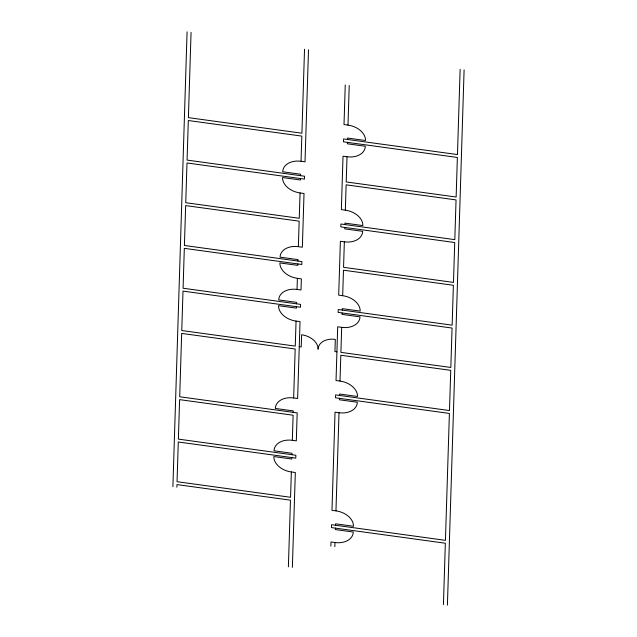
<?xml version="1.0" encoding="UTF-8"?>
<svg xmlns="http://www.w3.org/2000/svg" width="637" height="637" viewBox="0 0 637 637"><rect width="100%" height="100%" fill="white"/><g stroke="black" fill="none" stroke-linecap="round" stroke-linejoin="round"><path stroke-width="0.96" d="M172.898 486.684L187.079 31.85M176.871 487.225L176.959 484.582L290.464 500.164L288.386 566.819M191.06 32.399L188.401 117.638L301.914 133.221L304.526 49.256M291.794 457.581L291.746 459.014L273.838 456.554A18.178 12.812 13.9 0 0 291.348 471.969L290.56 497.282L177.046 481.699L178.288 441.99L295.775 458.122L295.863 455.248L178.376 439.116L179.61 399.638L293.116 415.22L292.335 440.31A18.178 12.812 13.9 0 0 274.021 450.805L291.929 453.257L291.881 454.699M293.203 412.346L293.251 410.905L275.335 408.444A18.178 12.812 13.9 0 1 293.657 397.958L297.63 398.507L300.035 321.629L296.054 321.08A18.178 12.812 13.9 0 1 278.544 305.672L296.452 308.133L296.5 306.692M293.657 397.958L295.178 348.988L181.672 333.406L179.698 396.763L297.184 412.895L296.316 440.86L292.335 440.31M296.054 321.08L295.273 346.106L181.76 330.523L182.994 291.109L300.481 307.241L300.568 304.367L183.082 288.235L184.324 248.35L301.811 264.482L301.906 261.6L184.411 245.476L185.662 205.584L299.167 221.166L298.371 246.67A18.178 12.812 13.9 0 0 280.057 257.157L297.965 259.617L297.925 261.059M296.587 303.817L296.635 302.376L278.727 299.916A18.178 12.812 13.9 0 1 297.041 289.429L301.022 289.978L301.365 278.871L297.383 278.321A18.178 12.812 13.9 0 1 279.882 262.914L297.79 265.374L297.837 263.933M297.041 289.429L297.383 278.321M300.497 178.559L300.449 179.992L282.541 177.532A18.178 12.812 13.9 0 0 300.051 192.947L299.255 218.292L185.749 202.709L186.991 162.968L304.478 179.101L304.566 176.226L187.079 160.094L188.313 120.52L301.819 136.103L301.038 161.288A18.178 12.812 13.9 0 0 282.717 171.783L300.632 174.235L300.584 175.677M292.367 567.36L295.329 472.511L291.348 471.969M308.507 49.805L305.012 161.838L301.038 161.288M330.866 546.132L330.993 541.976L334.974 542.517A18.178 12.812 13.9 0 0 353.288 532.03L335.38 529.57L335.42 528.129M345.246 84.952L344.012 124.549L347.993 125.099A18.178 12.812 13.9 0 1 365.503 140.506L347.587 138.046L347.547 139.487M334.847 546.673L334.974 542.517M335.516 525.254L335.556 523.813L353.471 526.273A18.178 12.812 13.9 0 0 335.962 510.866L331.981 510.317L335.038 412.179L339.019 412.728A18.178 12.812 13.9 0 0 357.333 402.234L339.425 399.773L339.473 398.34M335.962 510.866L339.019 412.728M339.561 395.458L339.609 394.024L357.516 396.477A18.178 12.812 13.9 0 0 340.007 381.069L336.025 380.528L337.706 326.797L341.687 327.346A18.178 12.812 13.9 0 0 360.001 316.86L342.085 314.399L342.133 312.958M340.007 381.069L340.811 355.255L450.741 370.344L449.483 410.554L335.58 394.916L335.492 397.791L449.396 413.429L445.438 540.343L331.535 524.705L331.439 527.587L445.343 543.226L443.432 604.601M341.687 327.346L340.906 352.372L450.829 367.469L452.055 328.047L338.151 312.409L338.239 309.534L452.143 325.173L453.393 285.288L343.47 270.199L342.674 295.695A18.178 12.812 13.9 0 1 360.176 311.103L342.268 308.642L342.22 310.084M344.8 227.433L344.752 228.874L362.668 231.327A18.178 12.812 13.9 0 1 344.354 241.821L343.558 267.325L453.48 282.414L454.722 242.522L340.819 226.883L340.906 224.009L454.81 239.647L456.052 199.914L346.13 184.818L345.342 210.162A18.178 12.812 13.9 0 1 362.843 225.578L344.935 223.117L344.888 224.55M347.452 142.37L347.412 143.803L365.32 146.263A18.178 12.812 13.9 0 1 347.006 156.758L346.217 181.943L456.14 197.032L457.374 157.458L343.47 141.82L343.566 138.938L457.47 154.576L460.129 69.337M347.993 125.099L349.227 85.493M447.413 605.15L464.102 69.879M347.006 156.758L343.024 156.208L341.36 209.621L345.342 210.162M300.051 192.947L304.024 193.489L302.352 247.212L298.371 246.67M344.354 241.821L340.373 241.272L338.693 295.146L342.674 295.695M299.255 346.655L301.237 346.926L301.62 334.751A17.103 12.047 13.9 0 1 318.086 349.243A17.103 12.047 13.9 0 1 335.317 339.378L334.935 351.552L336.925 351.831"/></g></svg>
